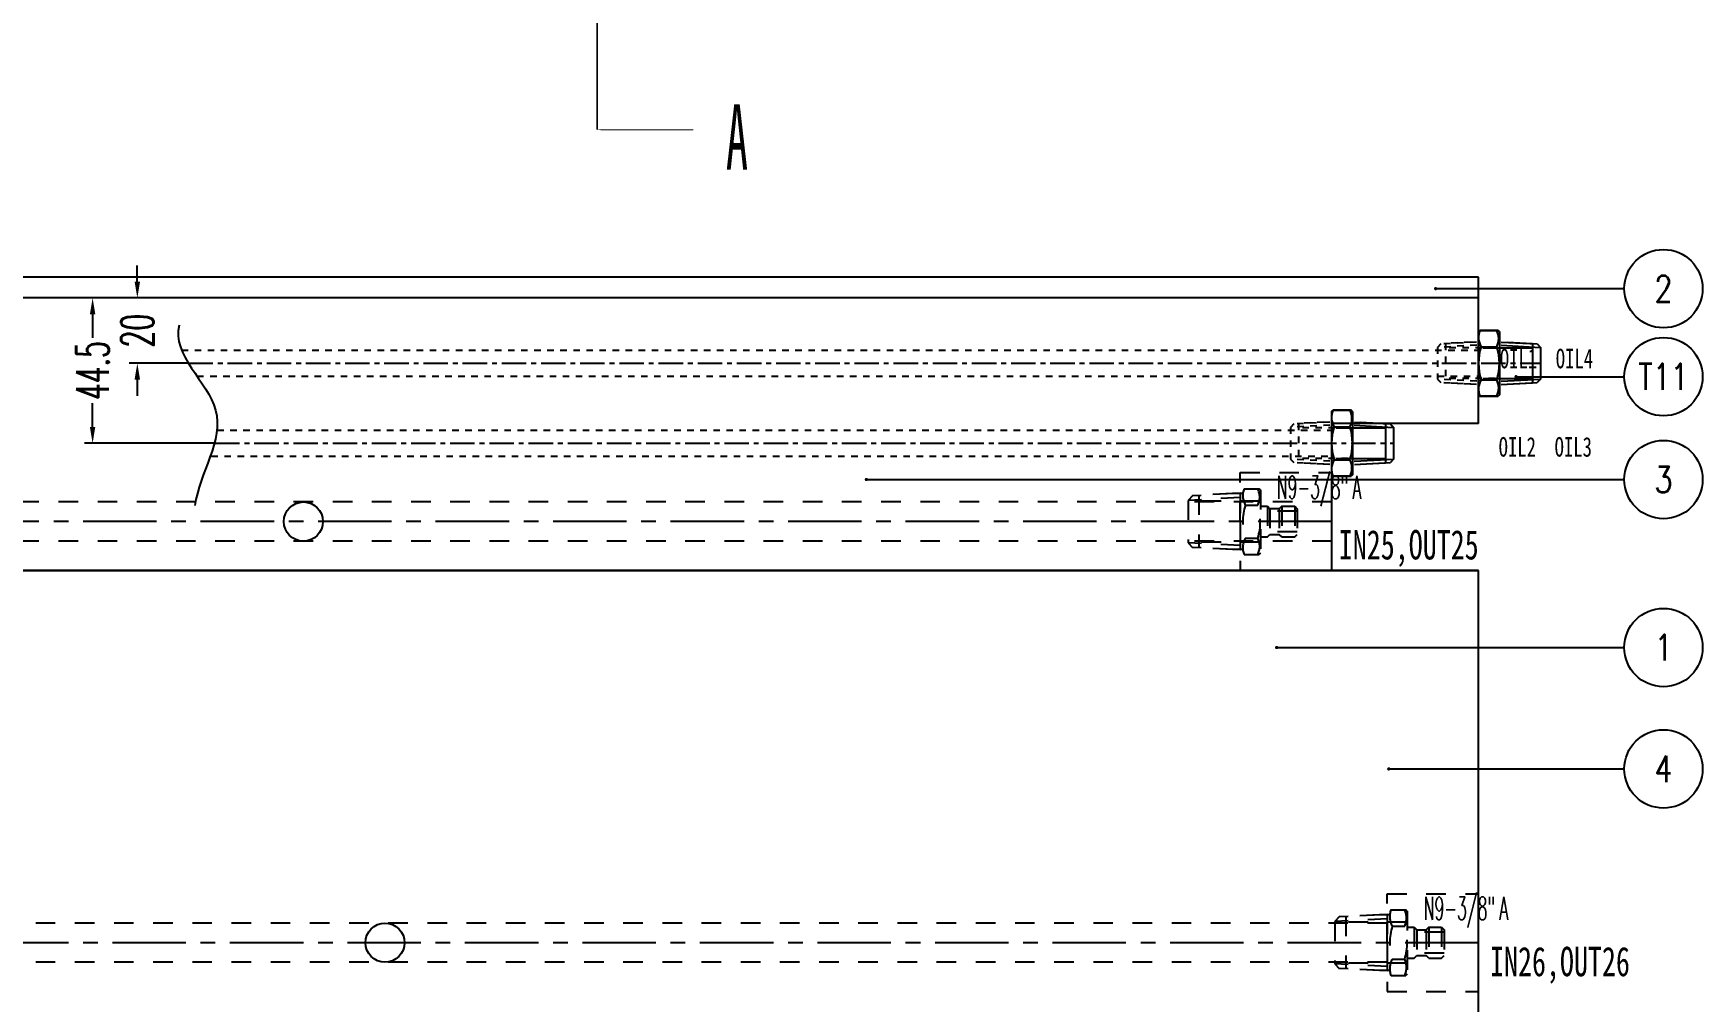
# Model space of a CAD drawing. Extents: x 14103 to 19353, y -3233 to 932.
# Drawn here: x 14857 to 15369, y -920 to -623 of the extents above; entities that cross this region are included whole.
import ezdxf
from ezdxf.enums import TextEntityAlignment as Align

# ---------------------------------------------------------------- set-up
doc = ezdxf.new("R2010")
doc.units = 0
doc.header["$LTSCALE"] = 20
doc.header["$MEASUREMENT"] = 0
for name, pattern in [('CENTER', [0.6, 0.375, -0.075, 0.075, -0.075]), ('DASHED', [0.2, 0.1, -0.1]), ('HIDDEN', [0.2, 0.1, -0.1])]:
    doc.linetypes.add(name, pattern=pattern)
doc.layers.get('0').update_dxf_attribs({"linetype": 'CONTINUOUS'})
doc.layers.get('DEFPOINTS').update_dxf_attribs({"linetype": 'CONTINUOUS'})
for name, color, linetype in [('CONTINUOUS', 7, 'CONTINUOUS'), ('MXB', 3, 'CONTINUOUS'), ('OIL', 7, 'CONTINUOUS'), ('water-2', 7, 'CONTINUOUS')]:
    doc.layers.add(name, color=color, linetype=linetype)
doc.styles.add('lxy2', font='txt.shx', dxfattribs={"width": 0.6})
doc.styles.add('LXY4', font='simplex.shx', dxfattribs={"width": 0.7, "height": 6})
doc.styles.get("Standard").update_dxf_attribs({"font": 'txt.shx', "width": 0.5, "bigfont": 'hztxt.shx'})
doc.dimstyles.new('10', dxfattribs={"dimtxt": 10, "dimasz": 5, "dimexe": 2.5, "dimexo": 0, "dimgap": 1, "dimtad": 0, "dimdsep": 46, "dimtxsty": 'lxy2', "dimcen": -3, "dimclrd": 113, "dimclre": 113, "dimclrt": 3, "dimazin": 2, "dimtfac": 1, "dimtofl": 0, "dimtmove": 0, "dimatfit": 3, "dimfxl": 1, "dimtolj": 1, "dimtzin": 0, "dimarcsym": 0})
doc.dimstyles.new('4D', dxfattribs={"dimtxt": 4, "dimasz": 2, "dimexe": 1.6, "dimexo": 0, "dimgap": 0.5, "dimtad": 0, "dimdsep": 46, "dimtxsty": 'lxy2', "dimcen": -3, "dimclrd": 1, "dimclre": 1, "dimclrt": 3, "dimadec": 0, "dimazin": 0, "dimtfac": 1, "dimtofl": 0, "dimtmove": 0, "dimatfit": 3, "dimfxl": 1, "dimtolj": 1, "dimtzin": 0, "dimarcsym": 0})

# ---------------------------------------------------------------- blocks, each defined once
blk = doc.blocks.new('*D157')
at = {"layer": 'DEFPOINTS', "color": 0, "linetype": 'Continuous'}
for p in [(14889.07, -704.07), (14904.74, -704.07), (14904.74, -724.07)]:
    blk.add_point(p, dxfattribs=at)
at = {"layer": 'OIL', "color": 113, "linetype": 'Continuous', "lineweight": -2}
for p, q in [((14889.07, -699.07), (14889.07, -694.07)), ((14904.74, -704.07), (14886.57, -704.07)), ((14904.74, -724.07), (14886.57, -724.07)), ((14889.07, -729.07), (14889.07, -734.07))]:
    blk.add_line(p, q, dxfattribs=at)
at = {"layer": 'OIL', "color": 113, "linetype": 'Continuous'}
for points in [[(14888.23, -699.07), (14889.9, -699.07), (14889.07, -704.07)], [(14888.23, -729.07), (14889.9, -729.07), (14889.07, -724.07)]]:
    blk.add_solid(points, dxfattribs=at)
at = {"layer": 'OIL', "color": 3, "linetype": 'Continuous', "insert": (14889.07, -714.07), "char_height": 10, "attachment_point": 5, "rotation": 90, "style": 'lxy2'}
blk.add_mtext('\\A1;20', dxfattribs=at)
blk = doc.blocks.new('*D156')
at = {"layer": 'DEFPOINTS', "color": 0, "linetype": 'Continuous'}
for p in [(14875.37, -704.07), (14912.91, -704.07), (14912.91, -748.57)]:
    blk.add_point(p, dxfattribs=at)
at = {"layer": 'OIL', "color": 113, "linetype": 'Continuous', "lineweight": -2}
for p, q in [((14912.91, -704.07), (14872.87, -704.07)), ((14875.37, -709.07), (14875.37, -716.32)), ((14875.37, -743.57), (14875.37, -736.32)), ((14912.91, -748.57), (14872.87, -748.57))]:
    blk.add_line(p, q, dxfattribs=at)
at = {"layer": 'OIL', "color": 113, "linetype": 'Continuous'}
for points in [[(14874.54, -709.07), (14876.2, -709.07), (14875.37, -704.07)], [(14874.54, -743.57), (14876.2, -743.57), (14875.37, -748.57)]]:
    blk.add_solid(points, dxfattribs=at)
at = {"layer": 'OIL', "color": 3, "linetype": 'Continuous', "insert": (14875.37, -726.32), "char_height": 10, "attachment_point": 5, "rotation": 90, "style": 'lxy2'}
blk.add_mtext('\\A1;44.5', dxfattribs=at)
blk = doc.blocks.new('MXB_ITEM')
blk.add_circle((0, 0), 6)
at = {"width": 0.8}
blk.add_attdef('ITEM', text='', height=4, dxfattribs=at).set_placement((0, 0), align=Align.MIDDLE_CENTER)

msp = doc.modelspace()

# ---------------------------------------------------------------- linework, layer by layer
at = {"layer": 'CONTINUOUS'}
for p, q in [((15299.942, -697.719), (14199.942, -697.719)), ((15299.942, -742.569), (15299.942, -697.719)), ((15299.942, -704.069), (14199.942, -704.069)), ((15254.942, -742.569), (15254.942, -787.569)), ((15299.942, -742.569), (15254.942, -742.569)), ((14199.942, -787.569), (15299.88, -787.569)), ((15299.942, -787.569), (14199.942, -787.569)), ((15299.942, -1150.719), (15299.942, -787.569))]:
    msp.add_line(p, q, dxfattribs=at)
at = {"layer": 'CONTINUOUS', "color": 3, "linetype": 'ByBlock', "const_width": 0.6}
msp.add_lwpolyline([(14749.942, -372.28), (15029.942, -372.28), (15029.942, -451.081), (15029.942, -451.081), (15029.942, -652.538)], dxfattribs=at)
at = {"layer": 'CONTINUOUS', "linetype": 'ByBlock'}
msp.add_lwpolyline([(15029.942, -652.538, 0, 3, 0), (15042.562, -652.538, 0.3, 16.426, 0), (15042.562, -652.538, 0.3, 0.3, 0), (15059.388, -652.538, 0.3, 0.3, 0)], format="xyseb", dxfattribs=at)
at = {"layer": 'OIL', "color": 4, "linetype": 'ByBlock'}
for p, q in [((15299.942, -714.384), (15300.339, -713.987)), ((15299.942, -714.384), (15299.942, -733.754)), ((15305.934, -713.987), (15300.339, -713.987)), ((15300.339, -713.987), (15305.934, -713.987)), ((15306.331, -714.384), (15305.934, -713.987)), ((15306.331, -714.384), (15306.331, -733.754)), ((15300.736, -719.028), (15305.538, -719.028)), ((15301.285, -719.373), (15316.452, -719.373)), ((15306.874, -718.567), (15318.927, -719.199)), ((15306.927, -717.569), (15317.928, -718.145)), ((15308.717, -717.64), (15316.452, -718.045)), ((15316.452, -718.045), (15316.452, -730.093)), ((15317.928, -718.145), (15318.927, -719.198)), ((15318.927, -719.198), (15318.927, -728.94)), ((15300.736, -729.11), (15305.538, -729.11)), ((15301.285, -728.765), (15316.452, -728.765)), ((15306.874, -729.571), (15318.927, -728.939)), ((15306.927, -730.569), (15317.928, -729.993)), ((15308.717, -730.498), (15316.452, -730.093)), ((15318.927, -728.94), (15317.928, -729.993)), ((15299.942, -733.754), (15300.339, -734.151)), ((15305.934, -734.151), (15300.339, -734.151)), ((15300.339, -734.151), (15305.934, -734.151)), ((15306.331, -733.754), (15305.934, -734.151)), ((15254.942, -738.884), (15255.339, -738.487)), ((15254.942, -738.884), (15254.942, -758.254)), ((15255.339, -738.487), (15260.934, -738.487)), ((15260.934, -738.487), (15255.339, -738.487)), ((15261.331, -738.884), (15260.934, -738.487)), ((15261.331, -738.884), (15261.331, -758.254)), ((15255.736, -743.528), (15260.538, -743.528)), ((15256.285, -743.873), (15271.452, -743.873)), ((15261.874, -743.067), (15273.927, -743.699)), ((15261.927, -742.069), (15272.928, -742.645)), ((15263.717, -742.14), (15271.452, -742.545)), ((15271.452, -742.545), (15271.452, -754.593)), ((15272.928, -742.645), (15273.927, -743.698)), ((15273.927, -743.698), (15273.927, -753.44)), ((15255.736, -753.61), (15260.538, -753.61)), ((15256.285, -753.265), (15271.452, -753.265)), ((15261.874, -754.071), (15273.927, -753.439)), ((15261.927, -755.069), (15272.928, -754.493)), ((15263.717, -754.998), (15271.452, -754.593)), ((15273.927, -753.44), (15272.928, -754.493)), ((15254.942, -758.254), (15255.339, -758.651)), ((15255.339, -758.651), (15260.934, -758.651)), ((15260.934, -758.651), (15255.339, -758.651)), ((15261.331, -758.254), (15260.934, -758.651))]:
    msp.add_line(p, q, dxfattribs=at)
at = {"layer": 'OIL', "color": 4, "linetype": 'DASHED'}
for p, q in [((14902.641, -720.069), (15299.942, -720.069)), ((15288.345, -718.145), (15287.347, -719.198)), ((15299.399, -718.567), (15287.347, -719.199)), ((15287.347, -719.198), (15287.347, -728.94)), ((15299.347, -717.569), (15288.345, -718.145)), ((15297.556, -717.64), (15289.822, -718.045)), ((15289.822, -718.045), (15289.822, -730.093)), ((15304.988, -719.373), (15289.822, -719.373)), ((14907.39, -728.069), (15299.942, -728.069)), ((15299.399, -729.571), (15287.347, -728.939)), ((15287.347, -728.94), (15288.345, -729.993)), ((15299.347, -730.569), (15288.345, -729.993)), ((15304.988, -728.765), (15289.822, -728.765)), ((15297.556, -730.498), (15289.822, -730.093)), ((14913.53, -744.569), (15254.942, -744.569)), ((15243.345, -742.645), (15242.347, -743.698)), ((15254.399, -743.067), (15242.347, -743.699)), ((15242.347, -743.698), (15242.347, -753.44)), ((15254.347, -742.069), (15243.345, -742.645)), ((15252.556, -742.14), (15244.822, -742.545)), ((15244.822, -742.545), (15244.822, -754.593)), ((15259.988, -743.873), (15244.822, -743.873)), ((14911.758, -752.569), (15254.942, -752.569)), ((15254.399, -754.071), (15242.347, -753.439)), ((15242.347, -753.44), (15243.345, -754.493)), ((15254.347, -755.069), (15243.345, -754.493)), ((15259.988, -753.265), (15244.822, -753.265)), ((15252.556, -754.998), (15244.822, -754.593))]:
    msp.add_line(p, q, dxfattribs=at)
at = {"layer": 'OIL', "color": 1, "linetype": 'CENTER'}
for p, q in [((14904.736, -724.069), (15318.927, -724.069)), ((14912.913, -748.569), (15273.927, -748.569))]:
    msp.add_line(p, q, dxfattribs=at)
at = {"layer": 'OIL', "color": 4, "linetype": 'ByBlock'}
for centre, radius, start, end in [((15305.626, -716.107), 5.696, 158.15014, 210.85303), ((15300.467, -716.508), 5.663, 333.56987, 26.43013), ((15316.346, -724.069), 16.404, 162.10345, 197.89655), ((15289.927, -724.069), 16.404, 342.10345, 17.89655), ((15305.626, -732.031), 5.696, 149.14697, 201.84986), ((15300.467, -731.63), 5.663, 333.56987, 26.43013), ((15260.626, -740.607), 5.696, 158.15014, 210.85303), ((15255.467, -741.008), 5.663, 333.56987, 26.43013), ((15271.346, -748.569), 16.404, 162.10345, 197.89655), ((15244.927, -748.569), 16.404, 342.10345, 17.89655), ((15260.626, -756.531), 5.696, 149.14697, 201.84986), ((15255.467, -756.13), 5.663, 333.56987, 26.43013)]:
    msp.add_arc(centre, radius, start, end, dxfattribs=at)
at = {"layer": 'OIL', "color": 13, "start_tangent": (-0.2643775, -0.9644193), "end_tangent": (-0.1393341, -0.9902454)}
msp.add_spline([(14901.903, -712.396), (14913.064, -738.423), (14906.687, -767.638)], degree=3, dxfattribs=at)
at = {"layer": 'water-2', "color": 11, "linetype": 'HIDDEN', "ltscale": 3}
for p, q in [((15226.942, -757.569), (15254.942, -757.569)), ((15226.942, -772.569), (15226.942, -757.569)), ((15254.942, -766.569), (14559.942, -766.569)), ((15212.274, -764.671), (15210.942, -766.074)), ((15227.012, -765.233), (15210.942, -766.076)), ((15210.942, -766.074), (15210.942, -779.064)), ((15226.942, -763.902), (15212.274, -764.671)), ((15224.555, -763.996), (15214.242, -764.537)), ((15214.242, -764.537), (15214.242, -780.601)), ((15233.109, -766.308), (15214.242, -766.308)), ((15227.756, -763.996), (15224.555, -763.996)), ((15226.942, -763.996), (15226.942, -781.141)), ((15228.133, -762.487), (15232.712, -762.487)), ((15233.109, -762.884), (15232.712, -762.487)), ((15233.109, -762.884), (15233.109, -782.254)), ((15228.53, -767.528), (15232.315, -767.528)), ((15233.109, -767.87), (15235.27, -767.87)), ((15235.27, -767.87), (15236.032, -768.633)), ((15235.27, -767.87), (15235.27, -777.268)), ((15236.032, -768.607), (15238.916, -768.607)), ((15236.032, -768.633), (15236.032, -776.505)), ((15239.679, -767.87), (15238.916, -768.633)), ((15238.916, -768.633), (15238.916, -776.505)), ((15239.679, -767.87), (15243.642, -767.87)), ((15239.679, -767.87), (15239.679, -777.268)), ((15243.642, -767.87), (15244.405, -768.633)), ((15243.642, -767.87), (15243.642, -777.268)), ((15244.405, -768.633), (15244.405, -776.505)), ((15226.942, -772.569), (15226.942, -787.569)), ((15233.109, -777.268), (15235.27, -777.268)), ((15235.27, -777.268), (15236.032, -776.505)), ((15236.032, -776.531), (15238.916, -776.531)), ((15239.679, -777.268), (15238.916, -776.505)), ((15239.679, -777.268), (15243.642, -777.268)), ((15243.642, -777.268), (15244.405, -776.505)), ((15254.942, -778.569), (14559.942, -778.569)), ((15227.012, -779.905), (15210.942, -779.062)), ((15210.942, -779.064), (15212.274, -780.467)), ((15226.942, -781.236), (15212.274, -780.467)), ((15233.109, -778.83), (15214.242, -778.83)), ((15224.555, -781.141), (15214.242, -780.601)), ((15227.756, -781.141), (15224.555, -781.141)), ((15228.53, -777.61), (15232.315, -777.61)), ((15233.109, -782.254), (15232.712, -782.651)), ((15228.133, -782.651), (15232.712, -782.651)), ((15226.942, -787.569), (15254.942, -787.569)), ((15271.942, -886.569), (15299.942, -886.569)), ((15271.942, -901.569), (15271.942, -886.569)), ((15257.274, -893.671), (15255.942, -895.074)), ((15272.012, -894.233), (15255.942, -895.076)), ((15271.942, -892.902), (15257.274, -893.671)), ((15269.555, -892.996), (15259.242, -893.537)), ((15259.242, -893.537), (15259.242, -909.601)), ((15272.756, -892.996), (15269.555, -892.996)), ((15271.942, -892.996), (15271.942, -910.141)), ((15273.133, -891.487), (15277.712, -891.487)), ((15278.109, -891.884), (15277.712, -891.487)), ((15278.109, -891.884), (15278.109, -911.254)), ((15271.942, -895.569), (14534.942, -895.569)), ((15255.942, -895.074), (15255.942, -908.064)), ((15278.109, -895.308), (15259.242, -895.308)), ((15273.53, -896.528), (15277.315, -896.528)), ((15278.109, -896.87), (15280.27, -896.87)), ((15280.27, -896.87), (15281.032, -897.633)), ((15280.27, -896.87), (15280.27, -906.268)), ((15281.032, -897.607), (15283.916, -897.607)), ((15281.032, -897.633), (15281.032, -905.505)), ((15284.679, -896.87), (15283.916, -897.633)), ((15283.916, -897.633), (15283.916, -905.505)), ((15284.679, -896.87), (15288.642, -896.87)), ((15284.679, -896.87), (15284.679, -906.268)), ((15288.642, -896.87), (15289.405, -897.633)), ((15288.642, -896.87), (15288.642, -906.268)), ((15289.405, -897.633), (15289.405, -905.505)), ((15271.942, -901.569), (15271.942, -916.569)), ((15271.942, -907.569), (14534.942, -907.569)), ((15272.012, -908.905), (15255.942, -908.062)), ((15255.942, -908.064), (15257.274, -909.467)), ((15271.942, -910.236), (15257.274, -909.467)), ((15278.109, -907.83), (15259.242, -907.83)), ((15269.555, -910.141), (15259.242, -909.601)), ((15272.756, -910.141), (15269.555, -910.141)), ((15273.53, -906.61), (15277.315, -906.61)), ((15278.109, -906.268), (15280.27, -906.268)), ((15280.27, -906.268), (15281.032, -905.505)), ((15281.032, -905.531), (15283.916, -905.531)), ((15284.679, -906.268), (15283.916, -905.505)), ((15284.679, -906.268), (15288.642, -906.268)), ((15288.642, -906.268), (15289.405, -905.505)), ((15273.133, -911.651), (15277.712, -911.651)), ((15278.109, -911.254), (15277.712, -911.651)), ((15271.942, -916.569), (15299.942, -916.569))]:
    msp.add_line(p, q, dxfattribs=at)
at = {"layer": 'water-2', "color": 1, "linetype": 'CENTER', "ltscale": 3}
for p, q in [((15254.942, -772.569), (14553.942, -772.569)), ((15299.942, -901.569), (14534.942, -901.569))]:
    msp.add_line(p, q, dxfattribs=at)
at = {"layer": 'water-2', "color": 11, "linetype": 'HIDDEN', "ltscale": 3}
for points in [[(15244.405, -769.394), (15233.109, -769.394)], [(15244.405, -775.744), (15233.109, -775.744)], [(15289.405, -898.394), (15278.109, -898.394)], [(15289.405, -904.744), (15278.109, -904.744)]]:
    msp.add_lwpolyline(points, dxfattribs=at)
at = {"layer": 'water-2', "color": 4, "linetype": 'Continuous'}
for centre in [(14939.942, -772.569), (14964.942, -901.569)]:
    msp.add_circle(centre, 6, dxfattribs=at)
at = {"layer": 'water-2', "color": 11, "linetype": 'HIDDEN', "ltscale": 3}
for centre, radius, start, end in [((15233.42, -764.607), 5.696, 158.15014, 210.85303), ((15227.244, -765.008), 5.663, 333.56987, 26.43013), ((15244.14, -772.569), 16.404, 162.10345, 197.89655), ((15216.705, -772.569), 16.404, 342.10345, 17.89655), ((15233.42, -780.531), 5.696, 149.14697, 201.84986), ((15227.244, -780.13), 5.663, 333.56987, 26.43013), ((15278.42, -893.607), 5.696, 158.15014, 210.85303), ((15272.244, -894.008), 5.663, 333.56987, 26.43013), ((15289.14, -901.569), 16.404, 162.10345, 197.89655), ((15261.705, -901.569), 16.404, 342.10345, 17.89655), ((15278.42, -909.531), 5.696, 149.14697, 201.84986), ((15272.244, -909.13), 5.663, 333.56987, 26.43013)]:
    msp.add_arc(centre, radius, start, end, dxfattribs=at)

# ---------------------------------------------------------------- block references
at = {"layer": 'MXB', "color": 8, "xscale": 2, "yscale": 2, "zscale": 2}
for p, values in [((15356.589, -701.207), {'ITEM': '2'}), ((15356.589, -728.177), {'ITEM': 'T11'}), ((15356.589, -759.685), {'ITEM': '3'}), ((15356.589, -811.152), {'ITEM': '1'}), ((15356.589, -848.349), {'ITEM': '4'})]:
    msp.add_blockref('MXB_ITEM', p, dxfattribs=at).add_auto_attribs(values)

# ---------------------------------------------------------------- texts
at = {"layer": 'CONTINUOUS', "color": 3, "linetype": 'ByBlock', "insert": (15069.367, -644.74), "char_height": 20, "width": 55.7037, "attachment_point": 1}
msp.add_mtext('{\\f宋体|b0|i0|c134|p2;A}', dxfattribs=at)
at = {"layer": 'OIL', "color": 4, "linetype": 'ByBlock', "char_height": 6, "attachment_point": 3, "style": 'LXY4'}
for s, insert, width in [('{\\f宋体|b0|i0|c134|p2;OIL1  OIL4}', (15335.03, -719.632), 33.56331), ('{\\f宋体|b0|i0|c134|p2;OIL2  OIL3}', (15334.677, -746.686), 37.13602)]:
    msp.add_mtext(s, dxfattribs=dict(at, insert=insert, width=width))
at = {"layer": 'water-2', "color": 11, "linetype": 'HIDDEN', "ltscale": 3, "char_height": 7, "width": 33.99, "attachment_point": 5}
for insert in [(15251.104, -763.226), (15296.104, -892.226)]:
    msp.add_mtext('N9-3/8"{\\fProxy 1|b1|i1|c134|p8; }A', dxfattribs=dict(at, insert=insert))
at = {"layer": 'water-2', "color": 11, "linetype": 'HIDDEN', "ltscale": 3, "char_height": 9, "width": 21.76, "attachment_point": 7, "style": 'LXY4'}
for s, insert in [('{\\f宋体|b0|i0|c134|p2;IN25,OUT25}', (15257.134, -786.489)), ('{\\f宋体|b0|i0|c134|p2;IN26,OUT26}', (15303.457, -914.165))]:
    msp.add_mtext(s, dxfattribs=dict(at, insert=insert))

# ---------------------------------------------------------------- dimensions: what is measured, and where the dimension line sits
at = {"layer": 'OIL', "color": 4, "linetype": 'Continuous'}
dim = msp.add_linear_dim(base=(14889.065, -704.069), p1=(14904.736, -724.069), p2=(14904.736, -704.069), angle=90, dimstyle='10', dxfattribs=at)
dim.commit()
dim.dimension.update_dxf_attribs({"geometry": '*D157', "text_midpoint": (14889.065, -714.069), "dimtype": 160})
dim = msp.add_linear_dim(base=(14875.371, -704.069), p1=(14912.913, -748.569), p2=(14912.913, -704.069), angle=90, dimstyle='10', dxfattribs=at)
dim.commit()
dim.dimension.update_dxf_attribs({"geometry": '*D156', "text_midpoint": (14875.371, -726.319)})

# ---------------------------------------------------------------- leaders
at = {"layer": 'MXB', "color": 1}
for points in [[(15286.802, -701.207), (15344.589, -701.207)], [(15311.439, -728.177), (15344.589, -728.177)], [(15112.407, -759.685), (15344.589, -759.685)], [(15238.099, -811.152), (15344.589, -811.152)], [(15272.438, -848.349), (15344.589, -848.349)]]:
    msp.add_leader(points, dimstyle='4D', override={"dimasz": 1, "dimldrblk": 'DOT'}, dxfattribs=at)

doc.saveas('drawing.dxf')
